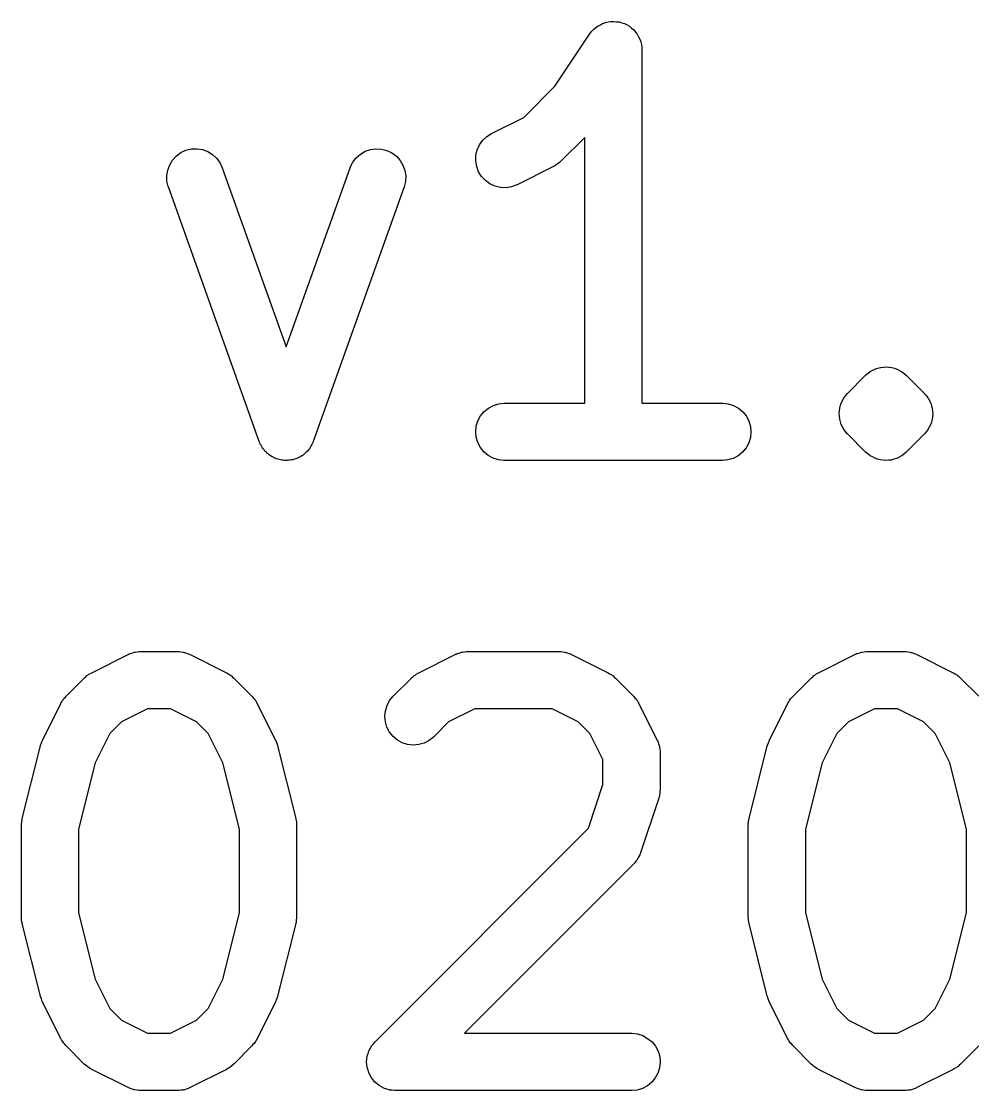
# Model space of a CAD drawing. Extents: x 0.77 to 5.15, y -1.76 to -0.61.
# Drawn here: x 4.8627 to 4.9608, y -0.7857 to -0.6755 of the extents above; entities that cross this region are included whole.
import ezdxf

# ---------------------------------------------------------------- set-up
doc = ezdxf.new("R2010")
doc.units = 0
doc.header["$MEASUREMENT"] = 0
doc.layers.add('BLACK', color=7, linetype='CONTINUOUS')

msp = doc.modelspace()

# ---------------------------------------------------------------- linework, layer by layer
at = {"layer": 'BLACK', "linetype": 'CONTINUOUS'}
for p, q in [((4.92243, -0.675827), (4.92266, -0.675702)), ((4.92266, -0.675702), (4.92267, -0.675702)), ((4.92267, -0.675701), (4.92295, -0.675617)), ((4.92267, -0.675702), (4.92267, -0.675701)), ((4.92295, -0.675617), (4.92322, -0.67554)), ((4.92322, -0.675539), (4.92351, -0.675513)), ((4.92322, -0.67554), (4.92322, -0.675539)), ((4.92322, -0.675539), (4.92322, -0.675539)), ((4.92351, -0.675513), (4.92379, -0.675487)), ((4.92379, -0.675487), (4.92379, -0.675488)), ((4.92379, -0.675488), (4.9238, -0.675488)), ((4.9238, -0.675488), (4.92409, -0.675519)), ((4.92409, -0.675519), (4.92436, -0.675548)), ((4.92436, -0.675548), (4.92437, -0.675548)), ((4.92437, -0.675548), (4.92437, -0.675549)), ((4.92437, -0.675549), (4.92466, -0.675639)), ((4.92466, -0.675639), (4.92492, -0.675718)), ((4.92492, -0.675718), (4.92492, -0.675719)), ((4.92492, -0.675719), (4.92492, -0.67572)), ((4.92492, -0.67572), (4.92518, -0.675859)), ((4.91773, -0.682183), (4.92131, -0.676802)), ((4.92131, -0.676802), (4.92133, -0.676772)), ((4.92133, -0.676772), (4.92134, -0.676768)), ((4.92133, -0.676772), (4.92133, -0.676772)), ((4.92133, -0.676772), (4.92133, -0.676772)), ((4.92134, -0.676768), (4.92152, -0.676547)), ((4.92152, -0.676547), (4.92171, -0.676331)), ((4.92171, -0.676327), (4.92194, -0.676142)), ((4.92171, -0.676329), (4.92171, -0.676327)), ((4.92171, -0.676331), (4.92171, -0.676329)), ((4.92194, -0.676142), (4.92215, -0.675969)), ((4.92215, -0.675969), (4.92216, -0.675968)), ((4.92216, -0.675967), (4.92243, -0.675827)), ((4.92216, -0.675968), (4.92216, -0.675967)), ((4.92518, -0.675859), (4.92542, -0.675992)), ((4.92542, -0.675992), (4.92542, -0.675994)), ((4.92542, -0.675994), (4.92543, -0.675995)), ((4.92543, -0.675995), (4.92565, -0.676177)), ((4.92565, -0.676177), (4.92587, -0.67636)), ((4.92587, -0.67636), (4.92587, -0.676361)), ((4.92587, -0.676361), (4.92587, -0.676363)), ((4.92587, -0.676363), (4.92606, -0.676598)), ((4.92606, -0.676598), (4.92623, -0.676806)), ((4.92623, -0.676806), (4.92623, -0.676808)), ((4.92623, -0.676808), (4.92623, -0.67681)), ((4.92623, -0.67681), (4.92638, -0.677084)), ((4.92638, -0.677084), (4.9265, -0.677315)), ((4.9265, -0.677315), (4.9265, -0.677317)), ((4.9265, -0.677317), (4.9265, -0.677319)), ((4.9265, -0.677319), (4.92659, -0.677597)), ((4.92659, -0.677597), (4.92667, -0.677867)), ((4.92667, -0.677867), (4.92667, -0.677869)), ((4.92667, -0.677869), (4.92667, -0.677871)), ((4.92667, -0.677871), (4.9267, -0.67816)), ((4.9267, -0.67816), (4.92672, -0.67844)), ((4.92672, -0.67844), (4.92672, -0.714857)), ((4.91452, -0.685387), (4.91773, -0.682183)), ((4.9112, -0.687048), (4.91452, -0.685387)), ((4.90996, -0.68822), (4.9103, -0.68775)), ((4.9103, -0.68775), (4.91071, -0.687355)), ((4.91071, -0.687355), (4.9112, -0.687048)), ((4.92082, -0.687444), (4.91836, -0.689902)), ((4.92082, -0.714857), (4.92082, -0.687444)), ((4.87915, -0.689018), (4.87968, -0.688776)), ((4.87968, -0.688776), (4.88024, -0.68864)), ((4.88024, -0.68864), (4.88081, -0.688615)), ((4.88081, -0.688615), (4.88138, -0.688703)), ((4.88138, -0.688703), (4.88192, -0.688899)), ((4.88192, -0.688899), (4.88242, -0.689198)), ((4.89767, -0.689173), (4.89816, -0.688882)), ((4.89816, -0.688882), (4.89871, -0.688693)), ((4.89871, -0.688693), (4.89928, -0.688613)), ((4.89928, -0.688613), (4.89985, -0.688646)), ((4.89985, -0.688646), (4.90041, -0.68879)), ((4.90041, -0.68879), (4.90093, -0.689039)), ((4.90959, -0.689307), (4.90972, -0.688745)), ((4.90972, -0.688745), (4.90996, -0.68822)), ((4.878, -0.690272), (4.8783, -0.689781)), ((4.8783, -0.689781), (4.87869, -0.689357)), ((4.87869, -0.689357), (4.87915, -0.689018)), ((4.88242, -0.689198), (4.88284, -0.689586)), ((4.88284, -0.689586), (4.88319, -0.690049)), ((4.88319, -0.690049), (4.88343, -0.69057)), ((4.89663, -0.690532), (4.89689, -0.690014)), ((4.89689, -0.690014), (4.89723, -0.689555)), ((4.89723, -0.689555), (4.89767, -0.689173)), ((4.90093, -0.689039), (4.90139, -0.689385)), ((4.90139, -0.689385), (4.90178, -0.689814)), ((4.90178, -0.689814), (4.90207, -0.690309)), ((4.90958, -0.689883), (4.90959, -0.689307)), ((4.90967, -0.690451), (4.90958, -0.689883)), ((4.9182, -0.690034), (4.91808, -0.690148)), ((4.91833, -0.689931), (4.9182, -0.690034)), ((4.91836, -0.689902), (4.91833, -0.689931)), ((4.8777, -0.691381), (4.8778, -0.690812)), ((4.8778, -0.690812), (4.878, -0.690272)), ((4.88343, -0.69057), (4.89003, -0.709031)), ((4.89003, -0.709031), (4.89662, -0.69057)), ((4.89662, -0.69057), (4.89663, -0.690532)), ((4.90207, -0.690309), (4.90226, -0.690852)), ((4.90226, -0.690852), (4.90235, -0.691422)), ((4.90987, -0.690991), (4.90967, -0.690451)), ((4.91018, -0.691481), (4.90987, -0.690991)), ((4.91759, -0.690455), (4.91384, -0.69233)), ((4.91773, -0.690367), (4.91759, -0.690455)), ((4.91788, -0.69029), (4.91773, -0.690367)), ((4.91798, -0.690214), (4.91788, -0.69029)), ((4.91808, -0.690148), (4.91798, -0.690214)), ((4.87772, -0.691957), (4.8777, -0.691381)), ((4.87786, -0.692518), (4.87772, -0.691957)), ((4.90232, -0.691998), (4.90218, -0.692557)), ((4.90235, -0.691422), (4.90232, -0.691998)), ((4.91057, -0.691902), (4.91018, -0.691481)), ((4.91104, -0.69224), (4.91057, -0.691902)), ((4.91156, -0.69248), (4.91104, -0.69224)), ((4.87787, -0.692557), (4.87786, -0.692518)), ((4.88724, -0.718803), (4.87787, -0.692557)), ((4.90218, -0.692557), (4.89281, -0.718803)), ((4.91212, -0.692614), (4.91156, -0.69248)), ((4.9127, -0.692636), (4.91212, -0.692614)), ((4.91327, -0.692547), (4.9127, -0.692636)), ((4.91381, -0.692348), (4.91327, -0.692547)), ((4.91384, -0.69233), (4.91381, -0.692348)), ((4.94793, -0.713848), (4.9498, -0.711973)), ((4.9498, -0.711973), (4.94982, -0.711959)), ((4.94982, -0.711958), (4.94983, -0.711951)), ((4.94982, -0.711959), (4.94982, -0.711958)), ((4.94982, -0.711958), (4.94982, -0.711958)), ((4.94983, -0.711944), (4.95005, -0.711771)), ((4.94983, -0.711951), (4.94983, -0.711944)), ((4.94983, -0.711951), (4.94983, -0.711951)), ((4.94983, -0.711951), (4.94983, -0.711951)), ((4.95005, -0.711771), (4.95027, -0.711596)), ((4.95027, -0.711593), (4.95028, -0.71159)), ((4.95027, -0.711596), (4.95027, -0.711593)), ((4.95028, -0.711584), (4.95053, -0.711458)), ((4.95028, -0.711588), (4.95028, -0.711584)), ((4.95028, -0.71159), (4.95028, -0.711588)), ((4.95053, -0.711458), (4.95078, -0.711327)), ((4.95078, -0.711325), (4.95079, -0.711323)), ((4.95078, -0.711327), (4.95078, -0.711325)), ((4.95079, -0.711321), (4.9508, -0.711319)), ((4.95079, -0.711323), (4.95079, -0.711321)), ((4.9508, -0.711319), (4.95106, -0.711242)), ((4.95106, -0.711242), (4.95133, -0.711162)), ((4.95133, -0.711162), (4.95134, -0.71116)), ((4.95133, -0.711162), (4.95133, -0.711162)), ((4.95134, -0.71116), (4.95135, -0.711158)), ((4.95134, -0.71116), (4.95134, -0.71116)), ((4.95135, -0.711158), (4.95163, -0.711134)), ((4.95163, -0.711134), (4.9519, -0.711108)), ((4.9519, -0.711108), (4.95191, -0.711109)), ((4.95191, -0.711109), (4.95191, -0.711108)), ((4.95191, -0.711108), (4.95192, -0.711109)), ((4.95192, -0.711109), (4.95192, -0.711108)), ((4.95192, -0.711108), (4.95219, -0.711138)), ((4.95219, -0.711138), (4.95248, -0.711166)), ((4.95248, -0.711166), (4.95248, -0.711168)), ((4.95248, -0.711168), (4.95249, -0.711168)), ((4.95249, -0.711168), (4.95249, -0.71117)), ((4.95249, -0.71117), (4.9525, -0.71117)), ((4.9525, -0.71117), (4.95276, -0.711251)), ((4.95276, -0.711251), (4.95276, -0.711253)), ((4.95276, -0.711253), (4.95303, -0.711335)), ((4.95303, -0.711335), (4.95303, -0.711337)), ((4.95303, -0.711337), (4.95304, -0.711339)), ((4.95304, -0.711339), (4.95304, -0.711341)), ((4.95304, -0.711341), (4.95305, -0.711343)), ((4.95305, -0.711343), (4.95329, -0.711474)), ((4.95329, -0.711474), (4.95354, -0.711607)), ((4.95354, -0.711607), (4.95354, -0.71161)), ((4.95354, -0.71161), (4.95354, -0.711613)), ((4.95354, -0.711613), (4.95355, -0.711616)), ((4.95355, -0.711616), (4.95355, -0.711619)), ((4.95355, -0.711619), (4.95376, -0.711795)), ((4.95376, -0.711795), (4.95398, -0.711973)), ((4.95398, -0.711973), (4.95586, -0.713848)), ((4.94743, -0.714536), (4.94756, -0.714293)), ((4.94756, -0.714293), (4.94757, -0.714285)), ((4.94757, -0.714285), (4.94758, -0.714276)), ((4.94758, -0.714276), (4.94775, -0.714061)), ((4.94775, -0.714061), (4.94793, -0.713848)), ((4.95586, -0.713848), (4.95587, -0.713862)), ((4.95587, -0.713862), (4.95587, -0.713862)), ((4.95587, -0.713862), (4.95587, -0.713863)), ((4.95587, -0.713863), (4.95588, -0.713877)), ((4.95588, -0.713877), (4.95606, -0.714096)), ((4.95606, -0.714096), (4.95623, -0.71431)), ((4.95623, -0.71431), (4.95624, -0.714319)), ((4.95624, -0.714319), (4.95624, -0.714327)), ((4.95624, -0.714327), (4.95637, -0.714575)), ((4.91044, -0.715715), (4.91089, -0.715351)), ((4.91089, -0.715351), (4.9114, -0.71508)), ((4.9114, -0.71508), (4.91195, -0.714914)), ((4.91195, -0.714914), (4.91252, -0.714857)), ((4.91252, -0.714857), (4.92082, -0.714857)), ((4.92672, -0.714857), (4.93502, -0.714857)), ((4.93502, -0.714857), (4.93506, -0.714858)), ((4.93506, -0.714858), (4.93563, -0.714922)), ((4.93563, -0.714922), (4.93618, -0.715096)), ((4.93618, -0.715096), (4.93669, -0.715374)), ((4.93669, -0.715374), (4.93713, -0.715744)), ((4.9471, -0.715629), (4.94712, -0.715352)), ((4.94712, -0.715352), (4.94713, -0.715342)), ((4.94713, -0.715332), (4.94721, -0.715066)), ((4.94713, -0.715342), (4.94713, -0.715332)), ((4.94721, -0.715066), (4.94729, -0.714801)), ((4.94729, -0.714801), (4.9473, -0.714792)), ((4.9473, -0.714782), (4.94743, -0.714536)), ((4.9473, -0.714792), (4.9473, -0.714782)), ((4.95637, -0.714575), (4.9565, -0.71482)), ((4.9565, -0.71482), (4.9565, -0.71483)), ((4.9565, -0.71483), (4.95651, -0.714839)), ((4.95651, -0.714839), (4.95659, -0.715108)), ((4.95659, -0.715108), (4.95667, -0.715372)), ((4.95667, -0.715372), (4.95667, -0.715382)), ((4.95667, -0.715382), (4.95667, -0.715392)), ((4.95667, -0.715392), (4.95669, -0.715668)), ((4.9098, -0.716666), (4.91007, -0.716159)), ((4.91007, -0.716159), (4.91044, -0.715715)), ((4.93713, -0.715744), (4.93749, -0.716193)), ((4.93749, -0.716193), (4.93776, -0.716704)), ((4.94707, -0.715905), (4.9471, -0.715629)), ((4.94707, -0.715915), (4.94707, -0.715905)), ((4.94707, -0.715925), (4.94707, -0.715915)), ((4.94709, -0.7162), (4.94707, -0.715925)), ((4.94712, -0.716479), (4.94709, -0.7162)), ((4.94712, -0.716489), (4.94712, -0.716479)), ((4.94712, -0.716499), (4.94712, -0.716489)), ((4.9472, -0.716764), (4.94712, -0.716499)), ((4.95666, -0.716539), (4.95658, -0.716801)), ((4.95669, -0.716237), (4.95666, -0.716519)), ((4.95666, -0.716519), (4.95666, -0.716529)), ((4.95666, -0.716529), (4.95666, -0.716539)), ((4.95669, -0.715668), (4.95672, -0.715946)), ((4.95672, -0.715966), (4.95669, -0.716237)), ((4.95672, -0.715946), (4.95672, -0.715956)), ((4.95672, -0.715956), (4.95672, -0.715966)), ((4.90957, -0.71779), (4.90963, -0.717216)), ((4.90963, -0.717216), (4.9098, -0.716666)), ((4.93776, -0.716704), (4.93792, -0.717257)), ((4.93792, -0.717257), (4.93797, -0.717831)), ((4.94728, -0.717032), (4.9472, -0.716764)), ((4.94728, -0.717041), (4.94728, -0.717032)), ((4.94728, -0.717051), (4.94728, -0.717041)), ((4.94741, -0.717299), (4.94728, -0.717051)), ((4.94754, -0.717544), (4.94741, -0.717299)), ((4.94755, -0.717552), (4.94754, -0.717544)), ((4.94755, -0.717561), (4.94755, -0.717552)), ((4.94773, -0.717777), (4.94755, -0.717561)), ((4.95621, -0.717595), (4.95603, -0.717807)), ((4.95622, -0.717578), (4.95621, -0.717586)), ((4.95621, -0.717586), (4.95621, -0.717595)), ((4.95635, -0.717332), (4.95622, -0.717578)), ((4.95649, -0.717089), (4.95635, -0.717332)), ((4.95658, -0.716801), (4.95649, -0.71707)), ((4.95649, -0.71707), (4.95649, -0.717079)), ((4.95649, -0.717079), (4.95649, -0.717089)), ((4.90962, -0.718364), (4.90957, -0.71779)), ((4.90978, -0.718916), (4.90962, -0.718364)), ((4.93791, -0.718404), (4.93774, -0.718954)), ((4.93797, -0.717831), (4.93791, -0.718404)), ((4.9479, -0.717994), (4.94773, -0.717777)), ((4.94792, -0.718008), (4.9479, -0.717994)), ((4.94792, -0.718009), (4.94792, -0.718008)), ((4.94793, -0.718023), (4.94792, -0.718009)), ((4.94792, -0.718009), (4.94792, -0.718009)), ((4.9498, -0.719898), (4.94793, -0.718023)), ((4.95586, -0.718023), (4.95398, -0.719898)), ((4.95603, -0.717807), (4.95586, -0.718023)), ((4.8873, -0.718932), (4.88724, -0.718803)), ((4.88735, -0.719065), (4.8873, -0.718932)), ((4.88743, -0.719191), (4.88735, -0.719065)), ((4.88749, -0.719325), (4.88743, -0.719191)), ((4.88757, -0.719439), (4.88749, -0.719325)), ((4.88765, -0.71956), (4.88757, -0.719439)), ((4.88775, -0.71967), (4.88765, -0.71956)), ((4.88783, -0.719788), (4.88775, -0.71967)), ((4.88794, -0.719883), (4.88783, -0.719788)), ((4.89219, -0.719819), (4.89208, -0.719913)), ((4.89228, -0.719701), (4.89219, -0.719819)), ((4.89238, -0.719593), (4.89228, -0.719701)), ((4.89245, -0.719473), (4.89238, -0.719593)), ((4.89254, -0.71936), (4.89245, -0.719473)), ((4.8926, -0.719227), (4.89254, -0.71936)), ((4.89268, -0.719102), (4.8926, -0.719227)), ((4.89273, -0.71897), (4.89268, -0.719102)), ((4.89279, -0.718842), (4.89273, -0.71897)), ((4.89281, -0.718803), (4.89279, -0.718842)), ((4.91005, -0.719427), (4.90978, -0.718916)), ((4.91041, -0.719876), (4.91005, -0.719427)), ((4.93747, -0.719461), (4.9371, -0.719905)), ((4.93774, -0.718954), (4.93747, -0.719461)), ((4.88803, -0.719989), (4.88794, -0.719883)), ((4.88815, -0.720077), (4.88803, -0.719989)), ((4.88826, -0.720176), (4.88815, -0.720077)), ((4.88838, -0.720249), (4.88826, -0.720176)), ((4.88849, -0.720334), (4.88838, -0.720249)), ((4.88863, -0.720398), (4.88849, -0.720334)), ((4.88875, -0.720474), (4.88863, -0.720398)), ((4.88889, -0.720523), (4.88875, -0.720474)), ((4.88901, -0.720584), (4.88889, -0.720523)), ((4.88916, -0.720621), (4.88901, -0.720584)), ((4.88929, -0.720671), (4.88916, -0.720621)), ((4.88943, -0.720692), (4.88929, -0.720671)), ((4.88957, -0.720728), (4.88943, -0.720692)), ((4.88972, -0.720736), (4.88957, -0.720728)), ((4.88986, -0.720759), (4.88972, -0.720736)), ((4.89, -0.720752), (4.88986, -0.720759)), ((4.89015, -0.720761), (4.89, -0.720752)), ((4.89029, -0.72074), (4.89015, -0.720761)), ((4.89044, -0.720734), (4.89029, -0.72074)), ((4.89058, -0.7207), (4.89044, -0.720734)), ((4.89072, -0.720681), (4.89058, -0.7207)), ((4.89086, -0.720633), (4.89072, -0.720681)), ((4.891, -0.720598), (4.89086, -0.720633)), ((4.89113, -0.720538), (4.891, -0.720598)), ((4.89126, -0.720492), (4.89113, -0.720538)), ((4.89139, -0.720418), (4.89126, -0.720492)), ((4.89152, -0.720356), (4.89139, -0.720418)), ((4.89164, -0.720272), (4.89152, -0.720356)), ((4.89176, -0.720201), (4.89164, -0.720272)), ((4.89187, -0.720103), (4.89176, -0.720201)), ((4.89199, -0.720016), (4.89187, -0.720103)), ((4.89208, -0.719913), (4.89199, -0.720016)), ((4.91085, -0.720247), (4.91041, -0.719876)), ((4.91136, -0.720524), (4.91085, -0.720247)), ((4.91191, -0.720698), (4.91136, -0.720524)), ((4.91248, -0.720763), (4.91191, -0.720698)), ((4.91252, -0.720763), (4.91248, -0.720763)), ((4.93502, -0.720763), (4.91252, -0.720763)), ((4.93559, -0.720707), (4.93502, -0.720763)), ((4.93614, -0.72054), (4.93559, -0.720707)), ((4.93665, -0.72027), (4.93614, -0.72054)), ((4.9371, -0.719905), (4.93665, -0.72027)), ((4.95002, -0.720074), (4.9498, -0.719898)), ((4.95023, -0.720252), (4.95002, -0.720074)), ((4.95024, -0.720255), (4.95023, -0.720252)), ((4.95024, -0.720258), (4.95024, -0.720255)), ((4.95025, -0.720261), (4.95024, -0.720258)), ((4.95025, -0.720264), (4.95025, -0.720261)), ((4.95049, -0.720394), (4.95025, -0.720264)), ((4.95074, -0.720528), (4.95049, -0.720394)), ((4.95074, -0.72053), (4.95074, -0.720528)), ((4.95075, -0.720532), (4.95074, -0.72053)), ((4.95075, -0.720534), (4.95075, -0.720532)), ((4.95076, -0.720536), (4.95075, -0.720534)), ((4.95102, -0.720617), (4.95076, -0.720536)), ((4.95129, -0.720701), (4.95102, -0.720617)), ((4.9513, -0.720703), (4.95129, -0.720701)), ((4.95129, -0.720701), (4.95129, -0.720701)), ((4.95131, -0.720705), (4.9513, -0.720703)), ((4.9513, -0.720703), (4.9513, -0.720703)), ((4.95159, -0.720733), (4.95131, -0.720705)), ((4.95186, -0.720763), (4.95159, -0.720733)), ((4.95187, -0.720762), (4.95186, -0.720763)), ((4.95188, -0.720762), (4.95187, -0.720763)), ((4.95187, -0.720763), (4.95187, -0.720762)), ((4.95216, -0.720737), (4.95188, -0.720763)), ((4.95188, -0.720763), (4.95188, -0.720762)), ((4.95244, -0.720713), (4.95216, -0.720737)), ((4.95245, -0.720711), (4.95244, -0.720711)), ((4.95244, -0.720711), (4.95244, -0.720713)), ((4.95246, -0.720709), (4.95245, -0.720709)), ((4.95245, -0.720709), (4.95245, -0.720711)), ((4.95272, -0.72063), (4.95246, -0.720709)), ((4.95299, -0.720552), (4.95272, -0.72063)), ((4.953, -0.720548), (4.95299, -0.720549)), ((4.95299, -0.720549), (4.95299, -0.720552)), ((4.95301, -0.720544), (4.953, -0.720546)), ((4.953, -0.720546), (4.953, -0.720548)), ((4.95325, -0.720416), (4.95301, -0.720544)), ((4.9535, -0.720287), (4.95325, -0.720416)), ((4.95351, -0.720281), (4.9535, -0.720283)), ((4.9535, -0.720283), (4.9535, -0.720287)), ((4.95352, -0.720275), (4.95351, -0.720278)), ((4.95351, -0.720278), (4.95351, -0.720281)), ((4.95373, -0.720102), (4.95352, -0.720275)), ((4.95395, -0.719927), (4.95373, -0.720102)), ((4.95396, -0.71992), (4.95395, -0.719927)), ((4.95397, -0.719913), (4.95396, -0.71992)), ((4.95396, -0.71992), (4.95396, -0.71992)), ((4.95396, -0.71992), (4.95396, -0.71992)), ((4.95398, -0.719898), (4.95397, -0.719912)), ((4.95397, -0.719912), (4.95397, -0.719913)), ((4.95397, -0.719913), (4.95397, -0.719913)), ((4.86996, -0.742635), (4.87371, -0.74076)), ((4.87371, -0.74076), (4.87374, -0.740742)), ((4.87374, -0.740742), (4.87383, -0.740712)), ((4.87383, -0.740712), (4.8739, -0.740671)), ((4.8739, -0.740671), (4.8741, -0.740612)), ((4.8741, -0.740612), (4.87428, -0.740543)), ((4.87428, -0.740543), (4.87437, -0.740529)), ((4.87437, -0.740529), (4.87445, -0.740504)), ((4.87445, -0.740504), (4.87465, -0.740485)), ((4.87465, -0.740485), (4.87485, -0.740453)), ((4.87485, -0.740453), (4.87494, -0.740456)), ((4.87494, -0.740456), (4.87503, -0.740448)), ((4.87503, -0.740448), (4.87878, -0.740448)), ((4.87878, -0.740448), (4.87882, -0.740448)), ((4.87882, -0.740448), (4.8789, -0.740458)), ((4.8789, -0.740458), (4.87899, -0.740456)), ((4.87899, -0.740456), (4.87919, -0.74049)), ((4.87919, -0.74049), (4.87939, -0.740513)), ((4.87939, -0.740513), (4.87947, -0.740539)), ((4.87947, -0.740539), (4.87956, -0.740554)), ((4.87956, -0.740554), (4.87975, -0.740626)), ((4.87975, -0.740626), (4.87994, -0.740687)), ((4.87994, -0.740687), (4.88002, -0.740729)), ((4.88002, -0.740729), (4.8801, -0.74076)), ((4.8801, -0.74076), (4.88385, -0.742635)), ((4.9037, -0.742635), (4.90745, -0.74076)), ((4.90745, -0.74076), (4.90749, -0.740742)), ((4.90749, -0.740742), (4.90757, -0.740712)), ((4.90757, -0.740712), (4.90765, -0.740671)), ((4.90765, -0.740671), (4.90784, -0.740612)), ((4.90784, -0.740612), (4.90803, -0.740543)), ((4.90803, -0.740543), (4.90812, -0.740529)), ((4.90812, -0.740529), (4.9082, -0.740504)), ((4.9082, -0.740504), (4.9084, -0.740485)), ((4.9084, -0.740485), (4.9086, -0.740453)), ((4.9086, -0.740453), (4.90869, -0.740456)), ((4.90869, -0.740456), (4.90877, -0.740448)), ((4.90877, -0.740448), (4.91815, -0.740448)), ((4.91815, -0.740448), (4.91819, -0.740448)), ((4.91819, -0.740448), (4.91827, -0.740458)), ((4.91827, -0.740458), (4.91836, -0.740456)), ((4.91836, -0.740456), (4.91856, -0.74049)), ((4.91856, -0.74049), (4.91876, -0.740513)), ((4.91876, -0.740513), (4.91884, -0.740539)), ((4.91884, -0.740539), (4.91893, -0.740554)), ((4.91893, -0.740554), (4.91912, -0.740626)), ((4.91912, -0.740626), (4.91931, -0.740687)), ((4.91931, -0.740687), (4.91939, -0.740729)), ((4.91939, -0.740729), (4.91947, -0.74076)), ((4.91947, -0.74076), (4.92322, -0.742635)), ((4.94495, -0.742635), (4.9487, -0.74076)), ((4.9487, -0.74076), (4.94873, -0.740742)), ((4.94873, -0.740742), (4.94882, -0.740712)), ((4.94882, -0.740712), (4.94889, -0.740671)), ((4.94889, -0.740671), (4.94909, -0.740612)), ((4.94909, -0.740612), (4.94928, -0.740543)), ((4.94928, -0.740543), (4.94936, -0.740529)), ((4.94936, -0.740529), (4.94944, -0.740504)), ((4.94944, -0.740504), (4.94965, -0.740485)), ((4.94965, -0.740485), (4.94984, -0.740453)), ((4.94984, -0.740453), (4.94993, -0.740456)), ((4.94993, -0.740456), (4.95002, -0.740448)), ((4.95002, -0.740448), (4.95377, -0.740448)), ((4.95377, -0.740448), (4.95381, -0.740448)), ((4.95381, -0.740448), (4.95389, -0.740458)), ((4.95389, -0.740458), (4.95398, -0.740456)), ((4.95398, -0.740456), (4.95418, -0.74049)), ((4.95418, -0.74049), (4.95438, -0.740513)), ((4.95438, -0.740513), (4.95446, -0.740539)), ((4.95446, -0.740539), (4.95455, -0.740554)), ((4.95455, -0.740554), (4.95474, -0.740626)), ((4.95474, -0.740626), (4.95493, -0.740687)), ((4.95493, -0.740687), (4.95501, -0.740729)), ((4.95501, -0.740729), (4.95509, -0.74076)), ((4.95509, -0.74076), (4.95884, -0.742635)), ((4.86935, -0.743055), (4.86947, -0.742941)), ((4.86947, -0.742941), (4.86957, -0.742876)), ((4.86957, -0.742876), (4.86967, -0.742799)), ((4.86967, -0.742799), (4.86982, -0.742723)), ((4.86982, -0.742723), (4.86996, -0.742635)), ((4.88385, -0.742635), (4.88388, -0.742653)), ((4.88388, -0.742653), (4.88402, -0.742744)), ((4.88402, -0.742744), (4.88417, -0.742822)), ((4.88417, -0.742822), (4.88426, -0.7429)), ((4.88426, -0.7429), (4.88437, -0.742967)), ((4.88437, -0.742967), (4.88449, -0.743082)), ((4.90309, -0.743055), (4.90322, -0.742941)), ((4.90322, -0.742941), (4.90332, -0.742876)), ((4.90332, -0.742876), (4.90342, -0.742799)), ((4.90342, -0.742799), (4.90356, -0.742723)), ((4.90356, -0.742723), (4.9037, -0.742635)), ((4.92322, -0.742635), (4.92325, -0.742653)), ((4.92325, -0.742653), (4.92339, -0.742744)), ((4.92339, -0.742744), (4.92354, -0.742822)), ((4.92354, -0.742822), (4.92363, -0.7429)), ((4.92363, -0.7429), (4.92374, -0.742967)), ((4.92374, -0.742967), (4.92386, -0.743082)), ((4.94434, -0.743055), (4.94446, -0.742941)), ((4.94446, -0.742941), (4.94456, -0.742876)), ((4.94456, -0.742876), (4.94466, -0.742799)), ((4.94466, -0.742799), (4.94481, -0.742723)), ((4.94481, -0.742723), (4.94495, -0.742635)), ((4.95884, -0.742635), (4.95887, -0.742653)), ((4.95887, -0.742653), (4.95901, -0.742744)), ((4.95901, -0.742744), (4.95916, -0.742822)), ((4.95916, -0.742822), (4.95925, -0.7429)), ((4.95925, -0.7429), (4.95936, -0.742967)), ((4.95936, -0.742967), (4.95948, -0.743082)), ((4.86731, -0.745062), (4.86919, -0.743188)), ((4.86919, -0.743188), (4.86922, -0.743159)), ((4.86922, -0.743159), (4.86935, -0.743055)), ((4.88449, -0.743082), (4.88461, -0.743188)), ((4.88461, -0.743188), (4.88649, -0.745062)), ((4.90106, -0.745062), (4.90294, -0.743188)), ((4.90294, -0.743188), (4.90296, -0.743159)), ((4.90296, -0.743159), (4.90309, -0.743055)), ((4.92386, -0.743082), (4.92398, -0.743188)), ((4.92398, -0.743188), (4.92586, -0.745062)), ((4.94231, -0.745062), (4.94418, -0.743188)), ((4.94418, -0.743188), (4.94421, -0.743159)), ((4.94421, -0.743159), (4.94434, -0.743055)), ((4.95948, -0.743082), (4.9596, -0.743188)), ((4.9596, -0.743188), (4.96148, -0.745062)), ((4.86709, -0.74531), (4.86721, -0.745191)), ((4.86721, -0.745191), (4.86731, -0.745062)), ((4.88649, -0.745062), (4.88652, -0.745092)), ((4.88652, -0.745092), (4.88662, -0.745221)), ((4.90069, -0.745508), (4.90106, -0.745062)), ((4.92586, -0.745062), (4.92589, -0.745092)), ((4.92589, -0.745092), (4.92599, -0.745221)), ((4.94208, -0.74531), (4.9422, -0.745191)), ((4.9422, -0.745191), (4.94231, -0.745062)), ((4.86489, -0.749579), (4.86676, -0.74583)), ((4.86676, -0.74583), (4.86678, -0.745793)), ((4.86678, -0.745793), (4.86687, -0.745654)), ((4.86687, -0.745654), (4.86695, -0.745508)), ((4.86695, -0.745508), (4.86703, -0.745413)), ((4.86703, -0.745413), (4.86709, -0.74531)), ((4.88662, -0.745221), (4.88674, -0.745342)), ((4.88674, -0.745342), (4.8868, -0.745446)), ((4.8868, -0.745446), (4.88688, -0.745542)), ((4.88688, -0.745542), (4.88695, -0.745689)), ((4.88695, -0.745689), (4.88704, -0.74583)), ((4.88704, -0.74583), (4.88892, -0.749579)), ((4.90025, -0.746567), (4.90042, -0.746016)), ((4.90042, -0.746016), (4.90069, -0.745508)), ((4.92599, -0.745221), (4.92611, -0.745342)), ((4.92611, -0.745342), (4.92617, -0.745446)), ((4.92617, -0.745446), (4.92625, -0.745542)), ((4.92625, -0.745542), (4.92632, -0.745689)), ((4.92632, -0.745689), (4.92641, -0.74583)), ((4.92641, -0.74583), (4.92829, -0.749579)), ((4.93988, -0.749579), (4.94175, -0.74583)), ((4.94175, -0.74583), (4.94177, -0.745793)), ((4.94177, -0.745793), (4.94186, -0.745654)), ((4.94186, -0.745654), (4.94194, -0.745508)), ((4.94194, -0.745508), (4.94202, -0.745413)), ((4.94202, -0.745413), (4.94208, -0.74531)), ((4.87572, -0.746354), (4.87303, -0.747702)), ((4.87808, -0.746354), (4.87572, -0.746354)), ((4.88078, -0.747702), (4.87808, -0.746354)), ((4.9002, -0.74714), (4.90025, -0.746567)), ((4.90025, -0.747714), (4.9002, -0.74714)), ((4.90947, -0.746354), (4.90677, -0.747702)), ((4.91745, -0.746354), (4.90947, -0.746354)), ((4.92015, -0.747702), (4.91745, -0.746354)), ((4.95071, -0.746354), (4.94802, -0.747702)), ((4.95307, -0.746354), (4.95071, -0.746354)), ((4.95577, -0.747702), (4.95307, -0.746354)), ((4.87303, -0.747702), (4.87183, -0.748899)), ((4.88197, -0.748899), (4.88078, -0.747702)), ((4.90041, -0.748266), (4.90025, -0.747714)), ((4.90068, -0.748776), (4.90041, -0.748266)), ((4.90677, -0.747702), (4.90524, -0.749238)), ((4.92134, -0.748899), (4.92015, -0.747702)), ((4.94802, -0.747702), (4.94682, -0.748899)), ((4.95696, -0.748899), (4.95577, -0.747702)), ((4.86478, -0.749861), (4.86487, -0.749604)), ((4.86487, -0.749604), (4.86488, -0.749592)), ((4.86488, -0.749592), (4.86489, -0.749579)), ((4.87183, -0.748899), (4.87031, -0.75193)), ((4.88349, -0.75193), (4.88197, -0.748899)), ((4.88892, -0.749579), (4.88893, -0.749616)), ((4.90105, -0.749224), (4.90068, -0.748776)), ((4.90149, -0.749593), (4.90105, -0.749224)), ((4.90199, -0.749868), (4.90149, -0.749593)), ((4.90521, -0.749267), (4.90476, -0.749627)), ((4.90524, -0.749238), (4.90521, -0.749267)), ((4.92269, -0.751597), (4.92134, -0.748899)), ((4.92829, -0.749579), (4.92831, -0.749616)), ((4.93977, -0.749861), (4.93987, -0.749604)), ((4.93987, -0.749592), (4.93988, -0.749579)), ((4.93987, -0.749604), (4.93987, -0.749592)), ((4.94682, -0.748899), (4.9453, -0.75193)), ((4.95848, -0.75193), (4.95696, -0.748899)), ((4.86279, -0.757683), (4.86466, -0.750184)), ((4.86466, -0.750184), (4.86467, -0.750144)), ((4.86467, -0.750144), (4.86468, -0.750131)), ((4.86468, -0.750118), (4.86478, -0.749861)), ((4.86468, -0.750131), (4.86468, -0.750118)), ((4.88893, -0.749616), (4.88894, -0.749629)), ((4.88894, -0.749629), (4.88895, -0.749641)), ((4.88895, -0.749641), (4.88904, -0.749901)), ((4.88904, -0.749901), (4.88913, -0.750157)), ((4.88913, -0.750157), (4.88914, -0.750171)), ((4.88914, -0.750171), (4.88914, -0.750184)), ((4.88914, -0.750184), (4.89102, -0.757683)), ((4.90254, -0.750041), (4.90199, -0.749868)), ((4.90312, -0.750103), (4.90254, -0.750041)), ((4.90369, -0.750053), (4.90312, -0.750103)), ((4.90425, -0.749892), (4.90369, -0.750053)), ((4.90476, -0.749627), (4.90425, -0.749892)), ((4.92831, -0.749616), (4.92834, -0.749698)), ((4.92834, -0.749698), (4.92838, -0.749775)), ((4.92838, -0.749775), (4.92843, -0.749968)), ((4.92843, -0.749968), (4.9285, -0.750157)), ((4.9285, -0.750157), (4.92852, -0.750243)), ((4.92852, -0.750243), (4.92854, -0.750326)), ((4.92854, -0.750326), (4.92856, -0.750527)), ((4.92856, -0.750527), (4.92859, -0.750727)), ((4.93778, -0.757683), (4.93965, -0.750184)), ((4.93965, -0.750184), (4.93966, -0.750144)), ((4.93966, -0.750144), (4.93967, -0.750131)), ((4.93967, -0.750118), (4.93977, -0.749861)), ((4.93967, -0.750131), (4.93967, -0.750118)), ((4.92269, -0.75417), (4.92269, -0.751597)), ((4.92859, -0.750727), (4.92859, -0.750813)), ((4.92859, -0.750813), (4.9286, -0.7509)), ((4.9286, -0.7509), (4.9286, -0.754649)), ((4.87031, -0.75193), (4.86861, -0.758762)), ((4.8852, -0.758762), (4.88349, -0.75193)), ((4.9453, -0.75193), (4.9436, -0.758762)), ((4.96019, -0.758762), (4.95848, -0.75193)), ((4.92119, -0.758679), (4.92269, -0.75417)), ((4.92858, -0.755021), (4.92855, -0.755141)), ((4.9286, -0.754691), (4.92858, -0.754856)), ((4.92858, -0.754856), (4.92858, -0.755021)), ((4.9286, -0.754649), (4.9286, -0.754691)), ((4.92845, -0.755583), (4.92657, -0.761207)), ((4.92848, -0.755421), (4.92845, -0.755583)), ((4.92853, -0.755263), (4.92848, -0.755421)), ((4.92855, -0.755141), (4.92853, -0.755263)), ((4.8627, -0.758253), (4.86274, -0.758019)), ((4.86271, -0.758306), (4.8627, -0.758253)), ((4.8627, -0.758358), (4.86271, -0.758306)), ((4.8627, -0.758399), (4.8627, -0.758358)), ((4.8627, -0.767773), (4.8627, -0.758399)), ((4.86274, -0.758019), (4.86277, -0.757785)), ((4.86277, -0.757785), (4.86278, -0.757735)), ((4.86278, -0.757735), (4.86279, -0.757683)), ((4.89102, -0.757683), (4.89102, -0.757723)), ((4.89102, -0.757723), (4.89103, -0.757775)), ((4.89103, -0.757775), (4.89105, -0.757825)), ((4.89105, -0.757825), (4.89107, -0.758061)), ((4.89107, -0.758061), (4.8911, -0.758294)), ((4.8911, -0.758294), (4.8911, -0.758346)), ((4.8911, -0.758346), (4.8911, -0.758399)), ((4.8911, -0.758399), (4.8911, -0.767773)), ((4.93769, -0.758253), (4.93773, -0.758019)), ((4.9377, -0.758306), (4.93769, -0.758253)), ((4.93769, -0.758358), (4.9377, -0.758306)), ((4.93769, -0.758399), (4.93769, -0.758358)), ((4.93769, -0.767773), (4.93769, -0.758399)), ((4.93773, -0.758019), (4.93776, -0.757785)), ((4.93776, -0.757785), (4.93777, -0.757735)), ((4.93777, -0.757735), (4.93778, -0.757683)), ((4.86861, -0.758762), (4.86861, -0.767409)), ((4.8852, -0.767409), (4.8852, -0.758762)), ((4.89919, -0.780683), (4.92119, -0.758679)), ((4.9436, -0.758762), (4.9436, -0.767409)), ((4.96019, -0.767409), (4.96019, -0.758762)), ((4.9264, -0.761586), (4.92632, -0.761769)), ((4.9265, -0.761408), (4.9264, -0.761586)), ((4.92652, -0.761326), (4.9265, -0.761408)), ((4.92656, -0.761246), (4.92652, -0.761326)), ((4.92657, -0.761207), (4.92656, -0.761246)), ((4.92586, -0.762362), (4.9084, -0.779818)), ((4.92591, -0.762294), (4.92586, -0.762362)), ((4.92598, -0.762235), (4.92591, -0.762294)), ((4.9261, -0.762072), (4.92598, -0.762235)), ((4.92622, -0.761916), (4.9261, -0.762072)), ((4.92627, -0.76184), (4.92622, -0.761916)), ((4.92632, -0.761769), (4.92627, -0.76184)), ((4.86271, -0.767825), (4.8627, -0.767773)), ((4.8627, -0.767878), (4.86271, -0.767825)), ((4.86273, -0.768111), (4.8627, -0.767878)), ((4.86276, -0.768346), (4.86273, -0.768111)), ((4.86277, -0.768397), (4.86276, -0.768346)), ((4.86861, -0.767409), (4.87031, -0.774241)), ((4.88349, -0.774241), (4.8852, -0.767409)), ((4.89106, -0.768153), (4.89104, -0.768387)), ((4.8911, -0.767919), (4.89106, -0.768153)), ((4.8911, -0.767773), (4.8911, -0.767814)), ((4.8911, -0.767814), (4.8911, -0.767866)), ((4.8911, -0.767866), (4.8911, -0.767919)), ((4.9377, -0.767825), (4.93769, -0.767773)), ((4.93769, -0.767878), (4.9377, -0.767825)), ((4.93772, -0.768111), (4.93769, -0.767878)), ((4.93775, -0.768346), (4.93772, -0.768111)), ((4.93776, -0.768397), (4.93775, -0.768346)), ((4.9436, -0.767409), (4.9453, -0.774241)), ((4.95848, -0.774241), (4.96019, -0.767409)), ((4.86278, -0.768449), (4.86277, -0.768397)), ((4.86279, -0.768489), (4.86278, -0.768449)), ((4.86466, -0.775988), (4.86279, -0.768489)), ((4.89102, -0.768489), (4.88914, -0.775988)), ((4.89104, -0.768387), (4.89102, -0.768437)), ((4.89102, -0.768437), (4.89102, -0.768489)), ((4.93777, -0.768449), (4.93776, -0.768397)), ((4.93778, -0.768489), (4.93777, -0.768449)), ((4.93965, -0.775988), (4.93778, -0.768489)), ((4.87031, -0.774241), (4.87183, -0.777272)), ((4.88197, -0.777272), (4.88349, -0.774241)), ((4.9453, -0.774241), (4.94682, -0.777272)), ((4.95696, -0.777272), (4.95848, -0.774241)), ((4.86467, -0.776001), (4.86466, -0.775988)), ((4.86467, -0.776014), (4.86467, -0.776001)), ((4.86476, -0.77627), (4.86467, -0.776014)), ((4.88912, -0.776054), (4.88902, -0.776312)), ((4.88913, -0.776041), (4.88912, -0.776054)), ((4.88914, -0.775988), (4.88913, -0.776028)), ((4.88913, -0.776028), (4.88913, -0.776041)), ((4.93966, -0.776001), (4.93965, -0.775988)), ((4.93966, -0.776014), (4.93966, -0.776001)), ((4.93975, -0.77627), (4.93966, -0.776014)), ((4.86486, -0.776531), (4.86476, -0.77627)), ((4.86486, -0.776543), (4.86486, -0.776531)), ((4.86487, -0.776555), (4.86486, -0.776543)), ((4.86489, -0.776592), (4.86487, -0.776555)), ((4.86676, -0.780342), (4.86489, -0.776592)), ((4.88892, -0.776592), (4.88704, -0.780342)), ((4.88893, -0.776568), (4.88892, -0.77658)), ((4.88892, -0.77658), (4.88892, -0.776592)), ((4.88902, -0.776312), (4.88893, -0.776568)), ((4.93985, -0.776531), (4.93975, -0.77627)), ((4.93985, -0.776543), (4.93985, -0.776531)), ((4.93986, -0.776555), (4.93985, -0.776543)), ((4.93988, -0.776592), (4.93986, -0.776555)), ((4.94175, -0.780342), (4.93988, -0.776592)), ((4.87183, -0.777272), (4.87303, -0.778469)), ((4.88078, -0.778469), (4.88197, -0.777272)), ((4.94682, -0.777272), (4.94802, -0.778469)), ((4.95577, -0.778469), (4.95696, -0.777272)), ((4.87303, -0.778469), (4.87572, -0.779818)), ((4.87808, -0.779818), (4.88078, -0.778469)), ((4.94802, -0.778469), (4.95071, -0.779818)), ((4.95307, -0.779818), (4.95577, -0.778469)), ((4.86685, -0.780482), (4.86676, -0.780342)), ((4.87572, -0.779818), (4.87808, -0.779818)), ((4.88702, -0.780379), (4.88693, -0.780518)), ((4.88704, -0.780342), (4.88702, -0.780379)), ((4.9084, -0.779818), (4.92565, -0.779818)), ((4.92565, -0.779818), (4.92569, -0.779818)), ((4.92569, -0.779818), (4.92626, -0.779883)), ((4.92626, -0.779883), (4.92681, -0.780057)), ((4.92681, -0.780057), (4.92731, -0.780334)), ((4.92731, -0.780334), (4.92776, -0.780705)), ((4.94184, -0.780482), (4.94175, -0.780342)), ((4.95071, -0.779818), (4.95307, -0.779818)), ((4.86693, -0.78063), (4.86685, -0.780482)), ((4.867, -0.780726), (4.86693, -0.78063)), ((4.86707, -0.78083), (4.867, -0.780726)), ((4.86718, -0.78095), (4.86707, -0.78083)), ((4.86729, -0.78108), (4.86718, -0.78095)), ((4.86731, -0.781109), (4.86729, -0.78108)), ((4.86919, -0.782984), (4.86731, -0.781109)), ((4.88649, -0.781109), (4.88461, -0.782984)), ((4.88659, -0.780981), (4.88649, -0.781109)), ((4.88671, -0.780862), (4.88659, -0.780981)), ((4.88678, -0.780759), (4.88671, -0.780862)), ((4.88685, -0.780664), (4.88678, -0.780759)), ((4.88693, -0.780518), (4.88685, -0.780664)), ((4.89855, -0.781627), (4.89869, -0.781377)), ((4.89869, -0.781377), (4.89882, -0.781128)), ((4.89882, -0.781124), (4.89883, -0.78112)), ((4.89882, -0.781128), (4.89882, -0.781124)), ((4.89883, -0.78112), (4.89901, -0.7809)), ((4.89901, -0.7809), (4.89919, -0.780683)), ((4.92776, -0.780705), (4.92812, -0.781154)), ((4.92812, -0.781154), (4.92838, -0.781665)), ((4.94192, -0.78063), (4.94184, -0.780482)), ((4.94199, -0.780726), (4.94192, -0.78063)), ((4.94206, -0.78083), (4.94199, -0.780726)), ((4.94217, -0.78095), (4.94206, -0.78083)), ((4.94228, -0.78108), (4.94217, -0.78095)), ((4.94231, -0.781109), (4.94228, -0.78108)), ((4.94418, -0.782984), (4.94231, -0.781109)), ((4.96148, -0.781109), (4.9596, -0.782984)), ((4.89832, -0.78275), (4.89835, -0.782471)), ((4.89835, -0.782471), (4.89838, -0.782187)), ((4.89838, -0.782177), (4.89847, -0.781904)), ((4.89838, -0.782182), (4.89838, -0.782177)), ((4.89838, -0.782187), (4.89838, -0.782182)), ((4.89847, -0.781904), (4.89855, -0.781636)), ((4.89855, -0.781632), (4.89855, -0.781627)), ((4.89855, -0.781636), (4.89855, -0.781632)), ((4.92838, -0.781665), (4.92855, -0.782218)), ((4.92855, -0.782218), (4.9286, -0.782791)), ((4.86932, -0.783089), (4.86919, -0.782984)), ((4.86944, -0.783205), (4.86932, -0.783089)), ((4.86954, -0.783272), (4.86944, -0.783205)), ((4.86964, -0.78335), (4.86954, -0.783272)), ((4.86978, -0.783428), (4.86964, -0.78335)), ((4.86992, -0.783518), (4.86978, -0.783428)), ((4.86996, -0.783537), (4.86992, -0.783518)), ((4.87371, -0.785412), (4.86996, -0.783537)), ((4.88385, -0.783537), (4.8801, -0.785412)), ((4.88399, -0.783449), (4.88385, -0.783537)), ((4.88413, -0.783372), (4.88399, -0.783449)), ((4.88423, -0.783296), (4.88413, -0.783372)), ((4.88433, -0.78323), (4.88423, -0.783296)), ((4.88446, -0.783116), (4.88433, -0.78323)), ((4.88458, -0.783013), (4.88446, -0.783116)), ((4.88461, -0.782984), (4.88458, -0.783013)), ((4.89832, -0.782755), (4.89832, -0.78275)), ((4.89832, -0.782761), (4.89832, -0.782755)), ((4.89835, -0.783043), (4.89832, -0.782761)), ((4.89837, -0.783324), (4.89835, -0.783043)), ((4.89837, -0.783329), (4.89837, -0.783324)), ((4.89838, -0.783334), (4.89837, -0.783329)), ((4.89846, -0.783606), (4.89838, -0.783334)), ((4.89854, -0.783877), (4.89846, -0.783606)), ((4.92854, -0.783365), (4.92837, -0.783915)), ((4.9286, -0.782791), (4.92854, -0.783365)), ((4.94431, -0.783089), (4.94418, -0.782984)), ((4.94443, -0.783205), (4.94431, -0.783089)), ((4.94453, -0.783272), (4.94443, -0.783205)), ((4.94463, -0.78335), (4.94453, -0.783272)), ((4.94477, -0.783428), (4.94463, -0.78335)), ((4.94491, -0.783518), (4.94477, -0.783428)), ((4.94495, -0.783537), (4.94491, -0.783518)), ((4.9487, -0.785412), (4.94495, -0.783537)), ((4.95884, -0.783537), (4.95509, -0.785412)), ((4.95898, -0.783449), (4.95884, -0.783537)), ((4.95913, -0.783372), (4.95898, -0.783449)), ((4.95922, -0.783296), (4.95913, -0.783372)), ((4.95933, -0.78323), (4.95922, -0.783296)), ((4.95945, -0.783116), (4.95933, -0.78323)), ((4.95958, -0.783013), (4.95945, -0.783116)), ((4.9596, -0.782984), (4.95958, -0.783013)), ((4.89854, -0.783881), (4.89854, -0.783877)), ((4.89854, -0.783887), (4.89854, -0.783881)), ((4.89868, -0.784144), (4.89854, -0.783887)), ((4.8988, -0.784388), (4.89868, -0.784144)), ((4.89881, -0.784392), (4.8988, -0.784388)), ((4.89881, -0.784396), (4.89881, -0.784392)), ((4.89899, -0.784619), (4.89881, -0.784396)), ((4.89916, -0.784837), (4.89899, -0.784619)), ((4.89917, -0.78484), (4.89916, -0.784837)), ((4.89917, -0.784844), (4.89917, -0.78484)), ((4.89939, -0.785024), (4.89917, -0.784844)), ((4.92773, -0.784866), (4.92728, -0.78523)), ((4.92809, -0.784422), (4.92773, -0.784866)), ((4.92837, -0.783915), (4.92809, -0.784422)), ((4.87379, -0.785443), (4.87371, -0.785412)), ((4.87386, -0.785485), (4.87379, -0.785443)), ((4.87406, -0.785546), (4.87386, -0.785485)), ((4.87424, -0.785618), (4.87406, -0.785546)), ((4.87433, -0.785633), (4.87424, -0.785618)), ((4.87441, -0.785659), (4.87433, -0.785633)), ((4.87461, -0.785682), (4.87441, -0.785659)), ((4.87481, -0.785716), (4.87461, -0.785682)), ((4.8749, -0.785714), (4.87481, -0.785716)), ((4.87499, -0.785723), (4.8749, -0.785714)), ((4.87503, -0.785724), (4.87499, -0.785723)), ((4.87878, -0.785724), (4.87503, -0.785724)), ((4.87886, -0.785715), (4.87878, -0.785724)), ((4.87895, -0.785719), (4.87886, -0.785715)), ((4.87915, -0.785687), (4.87895, -0.785719)), ((4.87935, -0.785667), (4.87915, -0.785687)), ((4.87943, -0.785642), (4.87935, -0.785667)), ((4.87952, -0.785629), (4.87943, -0.785642)), ((4.87971, -0.785559), (4.87952, -0.785629)), ((4.8799, -0.785501), (4.87971, -0.785559)), ((4.87998, -0.78546), (4.8799, -0.785501)), ((4.88006, -0.78543), (4.87998, -0.78546)), ((4.8801, -0.785412), (4.88006, -0.78543)), ((4.89961, -0.785207), (4.89939, -0.785024)), ((4.89961, -0.78521), (4.89961, -0.785207)), ((4.89961, -0.785213), (4.89961, -0.78521)), ((4.89986, -0.785349), (4.89961, -0.785213)), ((4.90011, -0.785485), (4.89986, -0.785349)), ((4.90012, -0.785486), (4.90011, -0.785485)), ((4.90012, -0.785489), (4.90012, -0.785486)), ((4.90039, -0.785574), (4.90012, -0.785489)), ((4.90066, -0.785659), (4.90039, -0.785574)), ((4.90067, -0.78566), (4.90066, -0.785659)), ((4.90067, -0.785661), (4.90067, -0.78566)), ((4.90095, -0.785692), (4.90067, -0.785661)), ((4.90123, -0.785723), (4.90095, -0.785692)), ((4.90124, -0.785723), (4.90123, -0.785723)), ((4.90127, -0.785724), (4.90124, -0.785723)), ((4.90124, -0.785723), (4.90124, -0.785723)), ((4.90124, -0.785723), (4.90124, -0.785723)), ((4.92565, -0.785724), (4.90127, -0.785724)), ((4.92622, -0.785667), (4.92565, -0.785724)), ((4.92677, -0.785501), (4.92622, -0.785667)), ((4.92728, -0.78523), (4.92677, -0.785501)), ((4.94878, -0.785443), (4.9487, -0.785412)), ((4.94885, -0.785485), (4.94878, -0.785443)), ((4.94905, -0.785546), (4.94885, -0.785485)), ((4.94924, -0.785618), (4.94905, -0.785546)), ((4.94932, -0.785633), (4.94924, -0.785618)), ((4.9494, -0.785659), (4.94932, -0.785633)), ((4.9496, -0.785682), (4.9494, -0.785659)), ((4.9498, -0.785716), (4.9496, -0.785682)), ((4.94989, -0.785714), (4.9498, -0.785716)), ((4.94998, -0.785723), (4.94989, -0.785714)), ((4.95002, -0.785724), (4.94998, -0.785723)), ((4.95377, -0.785724), (4.95002, -0.785724)), ((4.95385, -0.785715), (4.95377, -0.785724)), ((4.95394, -0.785719), (4.95385, -0.785715)), ((4.95414, -0.785687), (4.95394, -0.785719)), ((4.95434, -0.785667), (4.95414, -0.785687)), ((4.95442, -0.785642), (4.95434, -0.785667)), ((4.95451, -0.785629), (4.95442, -0.785642)), ((4.9547, -0.785559), (4.95451, -0.785629)), ((4.95489, -0.785501), (4.9547, -0.785559)), ((4.95497, -0.78546), (4.95489, -0.785501)), ((4.95505, -0.78543), (4.95497, -0.78546)), ((4.95509, -0.785412), (4.95505, -0.78543))]:
    msp.add_line(p, q, dxfattribs=at)

doc.saveas('drawing.dxf')
